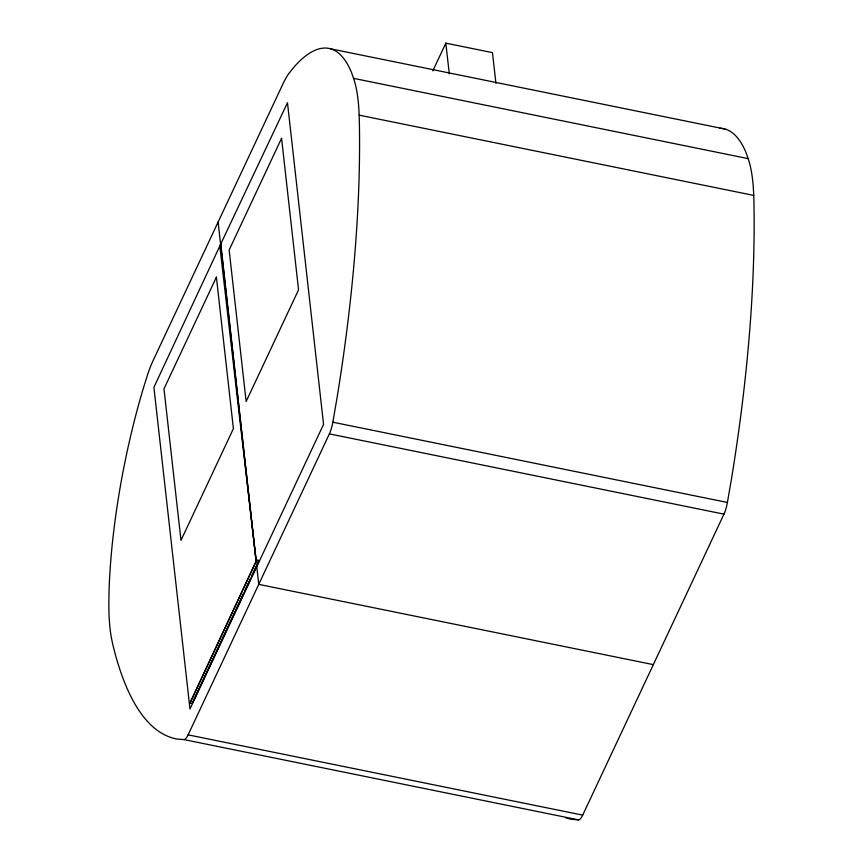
<?xml version="1.0" encoding="UTF-8"?>
<svg xmlns="http://www.w3.org/2000/svg" width="863" height="863" viewBox="0 0 863 863"><rect width="100%" height="100%" fill="white"/><g stroke="black" fill="none" stroke-linecap="round" stroke-linejoin="round"><path stroke-width="1.29" d="M183.884 739.58A15.912 4.455 -78.5 0 0 188.123 734.855L329.375 433.884A15.912 4.455 -78.5 0 0 332.838 422.201L336.84 398.986A562.093 157.39 -78.5 0 0 359.321 120.216L359.148 115.146A137.055 38.371 -78.5 0 0 353.56 78.36L351.554 72.589A249.828 69.946 -78.5 0 0 294.542 66.451L288.49 73.991A55.286 15.48 -78.5 0 0 283.193 83.387L153.031 360.734A55.286 15.48 -78.5 0 0 148.08 373.161L142.999 389.375A249.828 69.946 -78.5 0 0 109.094 589.224L108.9 599.677A137.055 38.371 -78.5 0 0 112.136 641.457L112.945 645.168A562.093 157.379 -78.5 0 0 177.228 739.062L183.884 739.58L578.458 819.85A15.912 4.455 -78.5 0 0 582.708 815.125L723.96 514.143A15.912 4.455 -78.5 0 0 727.412 502.46L731.414 479.256A562.093 157.39 -78.5 0 0 753.895 200.486L753.723 195.405A137.055 38.371 -78.5 0 0 748.135 158.619L746.128 152.848A249.828 69.946 -78.5 0 0 719.828 128.317M432.848 70.831L445.837 43.15L492.482 52.643L495.934 83.377M256.732 560.011L190.022 702.989L192.201 703.431L258.986 561.123L258.911 560.454L256.732 560.011L190.022 702.989M243.495 593.291L192.201 703.431M244.639 590.853L250.346 578.695M251.489 576.257L258.911 560.454M578.458 819.85L571.802 819.332A562.093 157.379 -78.5 0 1 565.858 817.854M330.443 48.792L725.017 129.051M353.56 78.36L748.135 158.619M359.148 115.146L753.723 195.405M332.838 422.201L727.412 502.46M329.375 433.884L723.96 514.143M256.807 560.68L258.986 561.123M653.334 664.629L258.749 584.37L256.775 566.689M188.123 734.855L582.708 815.125M256.311 562.676L219.817 246.009L287.476 102.729L323.56 424.38L189.979 708.998L153.905 387.336L220.809 243.905L256.322 562.665L218.112 222.061M445.837 43.15L449.289 73.884M216.397 277.163L163.981 388.857L180.982 540.367L233.398 428.674L216.397 277.163M281.565 138.317L229.148 250L246.138 401.511L298.555 289.828L281.565 138.317"/></g></svg>
